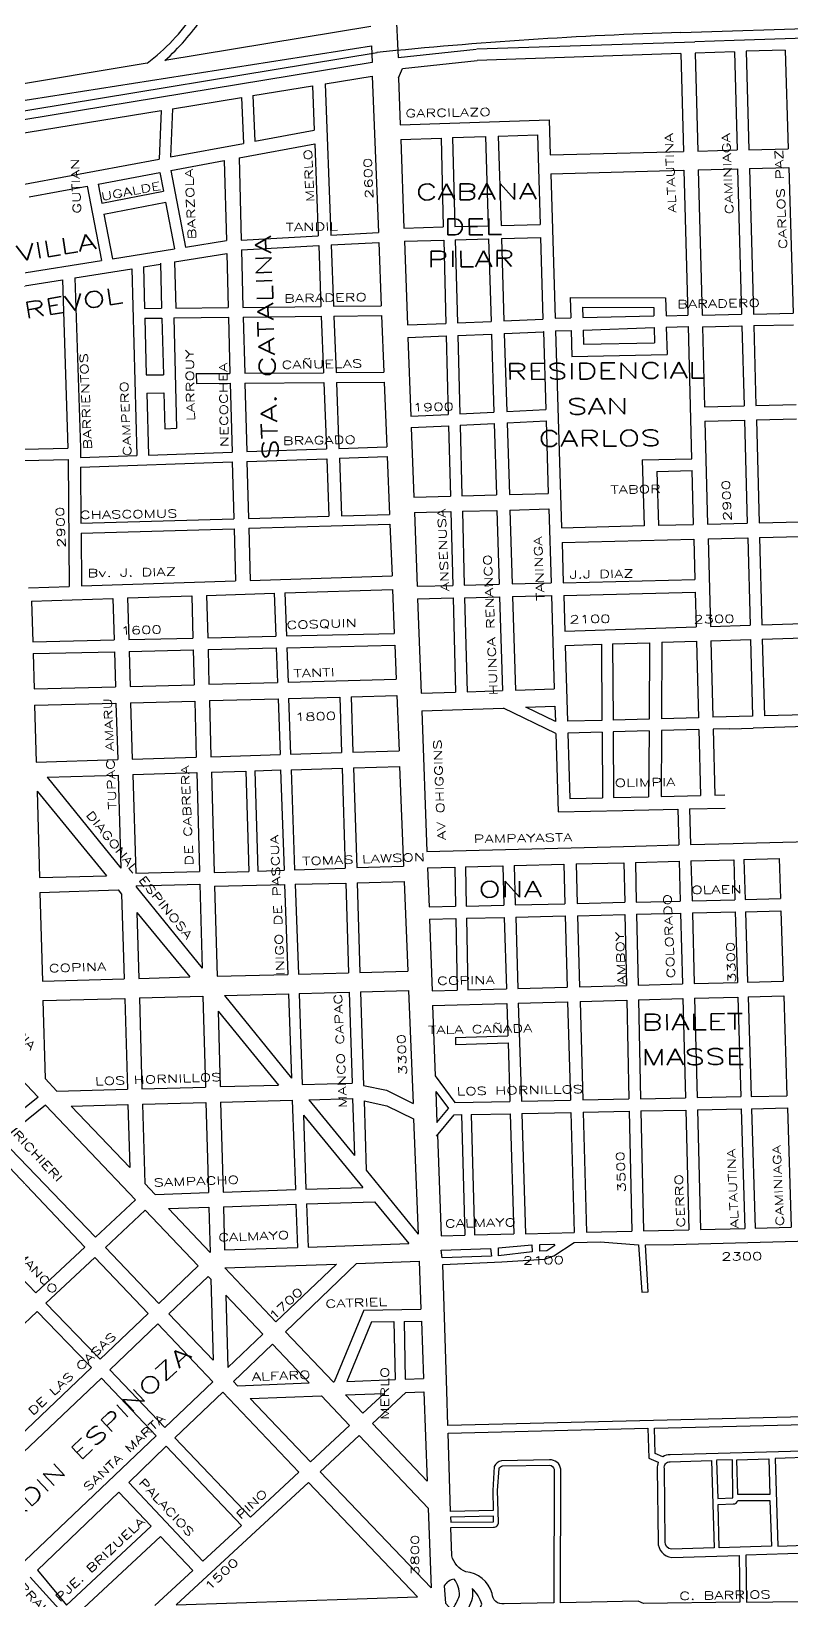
# Model space of a CAD drawing. Header units: millimetres. Extents: x 4374322 to 4409026, y 6503580 to 6534206.
# Drawn here: x 4388599 to 4389549, y 6519881 to 6521842 of the extents above; entities that cross this region are included whole.
import ezdxf

# ---------------------------------------------------------------- set-up
doc = ezdxf.new("R2010")
doc.units = ezdxf.units.MM
for name, color, linetype in [('FERROCARRIL', 252, 'VÍAS'), ('LINEA CALLE', 252, 'Continuous'), ('NOMBRE BARRIO', 8, 'Continuous'), ('NOMBRE CALLE', 252, 'Continuous')]:
    doc.layers.add(name, color=color, linetype=linetype)
doc.styles.add('ROMANS', font='romans')
doc.linetypes.add('VÍAS', pattern='A,3.81,[130,ltypeshp.shx,S=6.35,R=0,X=0,Y=0],3.81', length=7.62)

msp = doc.modelspace()

# ---------------------------------------------------------------- linework, layer by layer
at = {"layer": 'FERROCARRIL', "ltscale": 0.3, "transparency": 33554687}
for p, q in [((4389411, 6521840.2), (4391055.7, 6521892.5)), ((4387352.2, 6521538.5), (4389031.3, 6521815.1))]:
    msp.add_line(p, q, dxfattribs=at)
msp.add_arc((4389581.2, 6516371.8), 5471.1, 91.7832, 95.7696, dxfattribs=at)
at = {"layer": 'LINEA CALLE', "transparency": 33554687}
for p, q in [((4389054.8, 6521868.9), (4389057.6, 6521809)), ((4389023.5, 6521847.5), (4388766.1, 6521805.3)), ((4389793.7, 6521841), (4389477.5, 6521830.2)), ((4388291.6, 6521709), (4389024.5, 6521823.4)), ((4389024.5, 6521823.4), (4389025.3, 6521802.5)), ((4389057.6, 6521809), (4389155, 6521819.2)), ((4389428.3, 6521827.9), (4389156, 6521819.3)), ((4389477.5, 6521830.2), (4389428.3, 6521828.5)), ((4388744, 6521801.7), (4388289.8, 6521726.5)), ((4389025.3, 6521802.5), (4388295.8, 6521682.8)), ((4389063.1, 6521795.4), (4389156.5, 6521805.2)), ((4389410.9, 6521813.9), (4389156.5, 6521805.2)), ((4389410.9, 6521813.9), (4389414.2, 6521691.6)), ((4389478, 6521816.2), (4389428.8, 6521814.5)), ((4389428.8, 6521814.5), (4389432, 6521692.1)), ((4389478, 6521816.2), (4389481.3, 6521693.4)), ((4389541.2, 6521818.3), (4389492.7, 6521816.7)), ((4389492.7, 6521816.7), (4389496.1, 6521693.7)), ((4389541.2, 6521818.3), (4389545.1, 6521695)), ((4388966.4, 6521776.1), (4389025.1, 6521785.6)), ((4389025.1, 6521785.6), (4389032.9, 6521590.2)), ((4389057.9, 6521783.6), (4389063.1, 6521795.4)), ((4389057.9, 6521783.6), (4389060.1, 6521725)), ((4388876.2, 6521761.4), (4388950.7, 6521773.5)), ((4388876.2, 6521761.4), (4388878.4, 6521704.3)), ((4388950.7, 6521773.5), (4388952.8, 6521718.1)), ((4388966.4, 6521776.1), (4388973.6, 6521587)), ((4388453.8, 6521692.7), (4388761.5, 6521742.7)), ((4388761.5, 6521742.7), (4388758.9, 6521682.1)), ((4388775.6, 6521745), (4388773, 6521684.7)), ((4388775.6, 6521745), (4388862, 6521759.1)), ((4388862, 6521759.1), (4388864.2, 6521701.6)), ((4389060.1, 6521725), (4389246.3, 6521731.2)), ((4389246.3, 6521731.2), (4389247.6, 6521687.4)), ((4388773, 6521684.7), (4388864.2, 6521701.6)), ((4388858.8, 6521683.6), (4388953.4, 6521701.1)), ((4388878.4, 6521704.3), (4388952.8, 6521718.1)), ((4388953.4, 6521701.1), (4388957.8, 6521586.1)), ((4389060.8, 6521706.7), (4389111.2, 6521708.3)), ((4389060.8, 6521706.7), (4389064.9, 6521595.8)), ((4389111.2, 6521708.3), (4389114.1, 6521597.2)), ((4389125.5, 6521708.8), (4389166.6, 6521710.2)), ((4389125.5, 6521708.8), (4389128.5, 6521597.6)), ((4389166.6, 6521710.2), (4389170, 6521598.7)), ((4389182.7, 6521710.7), (4389231.6, 6521712.3)), ((4389182.7, 6521710.7), (4389186.2, 6521599.1)), ((4389231.6, 6521712.3), (4389235, 6521600.5)), ((4388454.3, 6521625.5), (4388758.9, 6521682.1)), ((4388858.8, 6521683.6), (4388861.5, 6521580.9)), ((4389247.6, 6521687.4), (4389414.2, 6521691.6)), ((4389432, 6521692.1), (4389481.3, 6521693.4)), ((4389496.1, 6521693.7), (4389545.1, 6521695)), ((4388682.6, 6521650.9), (4388759.8, 6521665.2)), ((4388759.8, 6521665.2), (4388764.2, 6521642.1)), ((4388773.6, 6521667.7), (4388840.4, 6521680.2)), ((4388773.6, 6521667.7), (4388791.8, 6521572.1)), ((4388840.4, 6521680.2), (4388843, 6521580.3)), ((4389248.3, 6521663.8), (4389414.8, 6521668.1)), ((4389248.3, 6521663.8), (4389253.9, 6521483.4)), ((4389414.8, 6521668.1), (4389419.6, 6521487)), ((4389432.6, 6521668.6), (4389481.9, 6521669.8)), ((4389432.6, 6521668.6), (4389437.5, 6521486.9)), ((4389481.9, 6521669.8), (4389486.9, 6521488.1)), ((4389496.7, 6521670.2), (4389545.8, 6521671.5)), ((4389496.7, 6521670.2), (4389501.7, 6521488.4)), ((4389545.8, 6521671.5), (4389551.5, 6521489.5)), ((4388596.6, 6521634.9), (4388669.1, 6521648.4)), ((4388669.1, 6521648.4), (4388686.9, 6521555.4)), ((4388682.6, 6521650.9), (4388687.2, 6521626.8)), ((4388687.2, 6521626.8), (4388764.3, 6521642.1)), ((4388689.7, 6521613.1), (4388767.1, 6521628.4)), ((4388766.9, 6521628.4), (4388778, 6521569.9)), ((4388689.9, 6521613.1), (4388700.5, 6521557.6)), ((4388861.5, 6521580.9), (4388957.8, 6521586.1)), ((4388973.6, 6521587), (4389032.9, 6521590.2)), ((4389064.9, 6521595.8), (4389114.1, 6521597.2)), ((4389128.5, 6521597.6), (4389170, 6521598.7)), ((4389186.2, 6521599.1), (4389235, 6521600.5)), ((4389186.7, 6521582.8), (4389235.5, 6521584.1)), ((4389235.5, 6521584.1), (4389238.6, 6521482.1)), ((4388700.5, 6521557.6), (4388778, 6521569.9)), ((4388778, 6521553.6), (4388843.5, 6521564.1)), ((4388791.8, 6521572.1), (4388843, 6521580.3)), ((4388843.5, 6521564.1), (4388845.2, 6521496.6)), ((4388861.8, 6521568.7), (4388958.3, 6521573.9)), ((4388861.8, 6521568.7), (4388863.7, 6521496.8)), ((4388958.3, 6521573.9), (4388961.1, 6521497.9)), ((4388974.1, 6521574.8), (4389033.4, 6521578)), ((4388974.1, 6521574.8), (4388977, 6521498.1)), ((4389033.4, 6521578), (4389036.5, 6521498.7)), ((4389065.4, 6521579.5), (4389114.6, 6521580.8)), ((4389065.5, 6521579.5), (4389069.3, 6521474.8)), ((4389114.6, 6521580.8), (4389117.3, 6521476.8)), ((4389128.9, 6521581.2), (4389170.5, 6521582.4)), ((4389128.9, 6521581.2), (4389131.6, 6521477.4)), ((4389170.5, 6521582.4), (4389173.7, 6521479.3)), ((4389186.7, 6521582.8), (4389189.9, 6521480)), ((4388582.4, 6521538.7), (4388686.9, 6521555.4)), ((4388653.7, 6521533.8), (4388724.6, 6521545.1)), ((4388724.6, 6521545.1), (4388730.9, 6521311.8)), ((4388739.3, 6521547.4), (4388760.5, 6521550.8)), ((4388739.3, 6521547.4), (4388740.7, 6521495.4)), ((4388760.5, 6521551.9), (4388762, 6521495.7)), ((4388778, 6521553.6), (4388779.6, 6521495.9)), ((4388582.8, 6521522.5), (4388638.1, 6521531.3)), ((4388638.1, 6521531.3), (4388644.9, 6521320.8)), ((4388653.7, 6521533.8), (4388660.5, 6521321.1)), ((4389272.7, 6521509.2), (4389391.7, 6521508.7)), ((4389272.7, 6521509.2), (4389273.4, 6521483.8)), ((4389391.7, 6521508.7), (4389392.4, 6521486.4)), ((4388740.7, 6521495.4), (4388762, 6521495.7)), ((4388779.6, 6521495.9), (4388845.2, 6521496.6)), ((4388863.7, 6521496.8), (4388961.1, 6521497.9)), ((4388864, 6521484.6), (4388961.6, 6521485.7)), ((4388961.6, 6521485.7), (4388964.3, 6521415.1)), ((4388977, 6521498.1), (4389036.5, 6521498.7)), ((4388977.4, 6521485.8), (4389037, 6521486.5)), ((4388977.4, 6521485.8), (4388980.1, 6521415.3)), ((4389037, 6521486.5), (4389039.8, 6521415.7)), ((4389288.1, 6521497.2), (4389288.5, 6521484.2)), ((4389288.1, 6521497.2), (4389377, 6521496.8)), ((4389288.5, 6521484.2), (4389377.3, 6521486.1)), ((4389377, 6521496.8), (4389377.3, 6521486.1)), ((4389392.4, 6521486.4), (4389419.6, 6521487)), ((4389437.4, 6521487.4), (4389437.6, 6521487.4)), ((4389437.5, 6521486.9), (4389486.9, 6521488.1)), ((4389501.7, 6521488.4), (4389551.5, 6521489.5)), ((4388741, 6521483.2), (4388762.3, 6521483.4)), ((4388741, 6521483.2), (4388742.9, 6521412.4)), ((4388762.3, 6521483.4), (4388764.3, 6521412.3)), ((4388777.1, 6521483.6), (4388845.6, 6521484.4)), ((4388777.1, 6521483.6), (4388780.8, 6521345.9)), ((4388845.6, 6521484.4), (4388847.4, 6521414.3)), ((4388864, 6521484.6), (4388865.9, 6521414.4)), ((4389069.3, 6521474.8), (4389117.3, 6521476.8)), ((4389131.6, 6521477.4), (4389173.7, 6521479.3)), ((4389189.9, 6521480), (4389238.6, 6521482.1)), ((4389190.3, 6521464.2), (4389239.1, 6521466.3)), ((4389238.8, 6521466.7), (4389239.1, 6521466.7)), ((4389239.1, 6521466.7), (4389242.1, 6521369.3)), ((4389253.9, 6521483.4), (4389273.4, 6521483.8)), ((4389254.4, 6521467.3), (4389273.9, 6521467.9)), ((4389254.4, 6521467.3), (4389261.9, 6521221.5)), ((4389273.9, 6521467.9), (4389274.7, 6521435.2)), ((4389288.9, 6521468.5), (4389377.7, 6521471.6)), ((4389288.9, 6521468.5), (4389289.4, 6521450.6)), ((4389377.7, 6521471.6), (4389378.2, 6521452.5)), ((4389392.7, 6521472.1), (4389420, 6521473)), ((4389392.7, 6521472.1), (4389393.7, 6521437.8)), ((4389420, 6521473), (4389424.4, 6521307.7)), ((4389437.8, 6521472.6), (4389487.3, 6521473.7)), ((4389437.8, 6521472.6), (4389440.5, 6521372.5)), ((4389487.3, 6521473.7), (4389490, 6521373.8)), ((4389502.1, 6521474), (4389551.9, 6521475.1)), ((4389502.1, 6521474), (4389504.8, 6521374.1)), ((4389069.9, 6521459), (4389117.7, 6521461.1)), ((4389069.9, 6521459), (4389073.5, 6521360.8)), ((4389117.7, 6521461.1), (4389120.3, 6521363.1)), ((4389132.1, 6521461.7), (4389174.2, 6521463.5)), ((4389132.1, 6521461.7), (4389134.6, 6521363.9)), ((4389174.2, 6521463.5), (4389177.2, 6521366)), ((4389190.3, 6521464.2), (4389193.4, 6521366.8)), ((4389289.4, 6521450.6), (4389378.2, 6521452.5)), ((4389274.7, 6521435.2), (4389393.7, 6521437.8)), ((4388742.9, 6521412.4), (4388764.3, 6521412.3)), ((4388805.3, 6521414), (4388847.4, 6521414.3)), ((4388805.3, 6521414), (4388805.6, 6521401.7)), ((4388865.9, 6521414.4), (4388964.3, 6521415.1)), ((4388980.1, 6521415.3), (4389039.8, 6521415.7)), ((4388743.6, 6521389.6), (4388764.9, 6521390.2)), ((4388743.6, 6521389.6), (4388745.7, 6521312.3)), ((4388764.9, 6521390.2), (4388766.1, 6521344.9)), ((4388805.6, 6521401.7), (4388847.7, 6521402)), ((4388847.7, 6521402), (4388850, 6521315.9)), ((4388866.2, 6521402.2), (4388964.7, 6521402.9)), ((4388866.2, 6521402.2), (4388868.4, 6521316.5)), ((4388964.7, 6521402.9), (4388967.9, 6521319.9)), ((4388980.6, 6521403), (4389040.3, 6521403.4)), ((4388980.6, 6521403), (4388983.7, 6521320.5)), ((4389040.3, 6521403.4), (4389043.5, 6521322.5)), ((4389193.4, 6521366.8), (4389242.1, 6521369.3)), ((4389440.5, 6521372.5), (4389490, 6521373.8)), ((4389504.8, 6521374.1), (4389555, 6521375.5)), ((4389073.5, 6521360.8), (4389120.3, 6521363.1)), ((4389074.1, 6521346.5), (4389120.7, 6521348.9)), ((4389120.7, 6521348.9), (4389123, 6521261)), ((4389134.6, 6521363.9), (4389177.2, 6521366)), ((4389135, 6521349.6), (4389177.7, 6521351.8)), ((4389135, 6521349.6), (4389137.4, 6521261.4)), ((4389177.7, 6521351.8), (4389180.4, 6521262.5)), ((4389193.8, 6521352.6), (4389242.6, 6521355)), ((4389193.8, 6521352.6), (4389196.6, 6521263)), ((4389242.6, 6521355), (4389245.3, 6521264.3)), ((4389441, 6521354.4), (4389490.5, 6521355.7)), ((4389441, 6521354.4), (4389444.4, 6521226)), ((4389490.5, 6521355.7), (4389494, 6521227.2)), ((4389505.3, 6521356.1), (4389555.6, 6521357.4)), ((4389505.3, 6521356.1), (4389508.8, 6521227.6)), ((4388766.1, 6521344.9), (4388780.8, 6521345.9)), ((4389074.1, 6521346.5), (4389077.3, 6521259.7)), ((4388589.7, 6521319.6), (4388644.9, 6521320.8)), ((4388660.5, 6521321.1), (4388660.6, 6521309.4)), ((4388660.6, 6521309.4), (4388730.9, 6521311.8)), ((4388745.7, 6521312.3), (4388850, 6521315.9)), ((4388868.4, 6521316.5), (4388967.9, 6521319.9)), ((4388983.7, 6521320.5), (4389043.5, 6521322.5)), ((4388984.2, 6521308.2), (4389044, 6521310.3)), ((4389044, 6521310.3), (4389046.9, 6521238.1)), ((4388590.1, 6521305.6), (4388645.1, 6521306.8)), ((4388645.1, 6521306.8), (4388646.3, 6521148.2)), ((4388660.7, 6521297.2), (4388850.3, 6521303.7)), ((4388660.7, 6521297.2), (4388661.2, 6521227)), ((4388850.3, 6521303.7), (4388852.1, 6521232.5)), ((4388868.7, 6521304.3), (4388968.4, 6521307.7)), ((4388868.7, 6521304.3), (4388870.6, 6521233)), ((4388968.4, 6521307.7), (4388971.1, 6521235.9)), ((4388984.2, 6521308.2), (4388986.9, 6521236.3)), ((4389362.8, 6521306.2), (4389424.5, 6521307.7)), ((4389362.8, 6521306.2), (4389365, 6521224)), ((4389381, 6521291.9), (4389424.9, 6521293)), ((4389381, 6521291.9), (4389382.8, 6521224.4)), ((4389424.8, 6521293), (4389426.5, 6521225.6)), ((4389077.3, 6521259.7), (4389123, 6521261)), ((4389137.4, 6521261.4), (4389180.4, 6521262.5)), ((4389196.6, 6521263), (4389245.3, 6521264.3)), ((4388661.2, 6521227), (4388852.1, 6521232.5)), ((4388870.6, 6521233), (4388971.1, 6521235.9)), ((4388986.9, 6521236.3), (4389046.9, 6521238.1)), ((4389078, 6521240.4), (4389123.6, 6521241.6)), ((4389078, 6521240.4), (4389081.4, 6521148.4)), ((4389123.6, 6521241.6), (4389126, 6521149.5)), ((4389137.9, 6521242), (4389181, 6521243.2)), ((4389137.9, 6521242), (4389140.3, 6521149.8)), ((4389181, 6521243.2), (4389183.9, 6521150.9)), ((4389197.2, 6521243.6), (4389245.9, 6521245)), ((4389197.2, 6521243.6), (4389200, 6521151.3)), ((4389245.9, 6521245), (4389248.8, 6521152.5)), ((4388661.3, 6521214.8), (4388852.5, 6521220.2)), ((4388661.3, 6521214.8), (4388661.8, 6521148.7)), ((4388852.5, 6521220.2), (4388854.2, 6521155)), ((4388870.9, 6521220.8), (4389047.4, 6521225.8)), ((4388870.9, 6521220.8), (4388872.6, 6521155.6)), ((4389047.4, 6521225.8), (4389050, 6521161.4)), ((4389261.9, 6521221.5), (4389365, 6521224.1)), ((4389382.8, 6521224.5), (4389426.5, 6521225.6)), ((4389444.4, 6521226), (4389494, 6521227.2)), ((4389508.8, 6521227.6), (4389559.6, 6521228.9)), ((4389262.5, 6521203.2), (4389427, 6521207.3)), ((4389262.5, 6521203.2), (4389264, 6521152.8)), ((4389427, 6521207.3), (4389428.4, 6521156.8)), ((4389444.9, 6521207.7), (4389494.5, 6521208.9)), ((4389444.9, 6521207.7), (4389447.8, 6521098)), ((4389494.5, 6521208.9), (4389497.5, 6521099.6)), ((4389509.3, 6521209.3), (4389560.2, 6521210.6)), ((4389509.3, 6521209.3), (4389512.2, 6521100)), ((4388661.8, 6521148.7), (4388854.2, 6521155)), ((4388872.6, 6521155.6), (4389050, 6521161.4)), ((4389200, 6521151.3), (4389248.8, 6521152.5)), ((4389264, 6521152.8), (4389428.4, 6521156.8)), ((4388595.5, 6521146.5), (4388646.3, 6521148.2)), ((4388599.6, 6521129.7), (4388701.2, 6521133.1)), ((4388701.2, 6521133.1), (4388702.7, 6521081.4)), ((4388719.5, 6521133.7), (4388799.8, 6521136.3)), ((4388719.5, 6521133.7), (4388721, 6521081.8)), ((4388799.8, 6521136.3), (4388801.2, 6521083.7)), ((4388818.1, 6521136.9), (4388902.8, 6521139.7)), ((4388818.1, 6521136.9), (4388819.6, 6521084.1)), ((4388902.8, 6521139.7), (4388904.7, 6521086.1)), ((4388916.1, 6521140.1), (4389050.6, 6521144.5)), ((4388916.1, 6521140.1), (4388918, 6521086.4)), ((4389050.6, 6521144.5), (4389052.8, 6521089.5)), ((4389081.4, 6521148.4), (4389126, 6521149.5)), ((4389082, 6521132.6), (4389126.4, 6521133.7)), ((4389082, 6521132.6), (4389086.3, 6521014.6)), ((4389126.4, 6521133.7), (4389129.5, 6521016)), ((4389140.3, 6521149.8), (4389183.9, 6521150.9)), ((4389140.7, 6521134), (4389184.4, 6521135.1)), ((4389140.7, 6521134), (4389143.8, 6521016.5)), ((4389184.4, 6521135.1), (4389188, 6521018)), ((4389200.5, 6521135.5), (4389249.3, 6521136.7)), ((4389200.5, 6521135.5), (4389204.2, 6521018.6)), ((4389249.3, 6521136.7), (4389252.8, 6521020.3)), ((4389264.5, 6521137), (4389428.8, 6521141)), ((4389264.5, 6521137), (4389265.9, 6521092.3)), ((4389428.8, 6521141), (4389430, 6521097.5)), ((4388599.6, 6521129.7), (4388601, 6521079)), ((4389265.9, 6521092.3), (4389430, 6521097.5)), ((4389447.8, 6521098), (4389497.5, 6521099.6)), ((4389512.2, 6521100), (4389563.6, 6521101.7)), ((4388601, 6521079), (4388702.7, 6521081.4)), ((4388721, 6521081.8), (4388801.2, 6521083.7)), ((4388819.6, 6521084.1), (4388904.7, 6521086.1)), ((4388918, 6521086.4), (4389052.8, 6521089.5)), ((4388918.5, 6521071.6), (4389053.4, 6521074.7)), ((4389053.4, 6521074.7), (4389055.1, 6521032.1)), ((4389266.4, 6521074.5), (4389311.6, 6521075.9)), ((4389266.4, 6521074.5), (4389269.3, 6520979.6)), ((4389311.6, 6521075.9), (4389312.3, 6520980.8)), ((4389325.5, 6521076.3), (4389371.8, 6521077.8)), ((4389325.5, 6521076.3), (4389326.2, 6520981.1)), ((4389371.8, 6521077.8), (4389371.2, 6520982.4)), ((4389387.3, 6521078.3), (4389386.8, 6520982.8)), ((4389387.3, 6521078.3), (4389430.4, 6521079.6)), ((4389430.4, 6521079.6), (4389433, 6520984.1)), ((4389448.3, 6521080.2), (4389498, 6521081.7)), ((4389448.3, 6521080.2), (4389450.8, 6520984.6)), ((4389498, 6521081.7), (4389500.6, 6520986)), ((4389512.7, 6521082.2), (4389564.1, 6521083.8)), ((4389512.7, 6521082.2), (4389515.3, 6520986.4)), ((4388601.5, 6521064.2), (4388703.1, 6521066.6)), ((4388601.5, 6521064.2), (4388602.7, 6521020.2)), ((4388703.1, 6521066.6), (4388704.4, 6521022.8)), ((4388721.4, 6521067), (4388801.6, 6521068.9)), ((4388721.4, 6521067), (4388722.7, 6521023.3)), ((4388801.6, 6521068.9), (4388802.8, 6521025.4)), ((4388820, 6521069.3), (4388905.3, 6521071.3)), ((4388820, 6521069.3), (4388821.2, 6521025.9)), ((4388905.3, 6521071.3), (4388906.8, 6521028.2)), ((4388918.5, 6521071.6), (4388920, 6521028.5)), ((4388602.7, 6521020.2), (4388704.4, 6521022.8)), ((4388722.7, 6521023.3), (4388802.8, 6521025.4)), ((4388821.2, 6521025.9), (4388906.8, 6521028.2)), ((4388920, 6521028.5), (4389055.1, 6521032.1)), ((4389086.3, 6521014.6), (4389129.5, 6521016)), ((4389143.8, 6521016.5), (4389188, 6521018)), ((4389204.2, 6521018.6), (4389252.8, 6521020.3)), ((4388603.3, 6520999.7), (4388705, 6521002.4)), ((4388603.3, 6520999.7), (4388605.3, 6520928.7)), ((4388705, 6521002.4), (4388707.1, 6520931.9)), ((4388723.3, 6521002.9), (4388803.4, 6521005)), ((4388723.3, 6521002.9), (4388725.4, 6520932.4)), ((4388803.4, 6521005), (4388805.4, 6520934.9)), ((4388821.7, 6521005.5), (4388907.5, 6521007.8)), ((4388821.7, 6521005.5), (4388823.7, 6520935.4)), ((4388907.5, 6521007.8), (4388910, 6520938.1)), ((4388920.8, 6521008.1), (4388984.7, 6521009.8)), ((4388920.8, 6521008.1), (4388923.2, 6520938.5)), ((4388984.7, 6521009.8), (4388986.9, 6520940.5)), ((4388999, 6521010.2), (4389055.9, 6521011.7)), ((4388999, 6521010.2), (4389001.2, 6520940.9)), ((4389055.9, 6521011.7), (4389058.7, 6520942.7)), ((4389087.1, 6520992.6), (4389189.3, 6520996.1)), ((4389254.5, 6520964.3), (4389189.3, 6520996.1)), ((4389217.4, 6520997.1), (4389253.5, 6520998.4)), ((4389254.1, 6520979.2), (4389217.4, 6520997.1)), ((4389253.5, 6520998.4), (4389254.1, 6520979.2)), ((4389087.1, 6520992.6), (4389093.6, 6520817)), ((4389312.3, 6520980.8), (4389269.3, 6520979.6)), ((4389371.2, 6520982.4), (4389326.2, 6520981.1)), ((4389433, 6520984.1), (4389386.8, 6520982.8)), ((4389500.6, 6520986), (4389450.8, 6520984.6)), ((4389567.1, 6520987.9), (4389515.3, 6520986.4)), ((4389254.5, 6520964.3), (4389257.6, 6520866.4)), ((4389312.5, 6520966), (4389269.8, 6520964.8)), ((4389269.8, 6520964.8), (4389272.3, 6520883.1)), ((4389312.4, 6520966), (4389313.1, 6520884)), ((4389371.2, 6520967.6), (4389326.4, 6520966.4)), ((4389326.4, 6520966.4), (4389326.9, 6520884.3)), ((4389371.2, 6520967.6), (4389370.7, 6520885.3)), ((4389386.7, 6520968), (4389386.3, 6520885.7)), ((4389433.4, 6520969.3), (4389386.7, 6520968)), ((4389433.4, 6520969.3), (4389435.5, 6520886.9)), ((4389472, 6520970.4), (4389451.2, 6520969.8)), ((4389451.2, 6520969.8), (4389453.4, 6520887.3)), ((4389472, 6520970.4), (4389501.3, 6520971.2)), ((4389567.6, 6520973.1), (4389501.3, 6520971.2)), ((4388823.7, 6520935.4), (4388910, 6520938.1)), ((4388923.2, 6520938.5), (4388986.9, 6520940.5)), ((4389001.2, 6520940.9), (4389058.7, 6520942.7)), ((4388605.3, 6520928.7), (4388707.1, 6520931.9)), ((4388725.4, 6520932.4), (4388805.4, 6520934.9)), ((4388824.2, 6520916.1), (4388867.2, 6520917.4)), ((4388867.2, 6520917.4), (4388871.2, 6520792.2)), ((4388878.4, 6520917.8), (4388910.7, 6520918.8)), ((4388878.4, 6520917.8), (4388882.4, 6520792.6)), ((4388910.7, 6520918.8), (4388915.1, 6520793.7)), ((4388923.9, 6520919.2), (4388987.5, 6520921.1)), ((4388923.9, 6520919.2), (4388928.3, 6520794.2)), ((4388987.5, 6520921.1), (4388991.5, 6520796.3)), ((4389001.8, 6520921.6), (4389059.4, 6520923.3)), ((4389001.8, 6520921.6), (4389005.8, 6520796.8)), ((4389059.4, 6520923.3), (4389064.4, 6520798.8)), ((4388618.9, 6520909.8), (4388707.7, 6520912.5)), ((4388618.9, 6520909.8), (4388711.1, 6520796.3)), ((4388707.7, 6520912.5), (4388711.1, 6520796.3)), ((4388726, 6520913.1), (4388805.9, 6520915.5)), ((4388726, 6520913.1), (4388729.6, 6520790.1)), ((4388805.9, 6520915.5), (4388809.3, 6520791.8)), ((4388824.2, 6520916.1), (4388827.7, 6520790.7)), ((4388606.3, 6520892.5), (4388609.3, 6520784.4)), ((4388606.3, 6520892.5), (4388693.3, 6520786.6)), ((4389272.3, 6520883.1), (4389313.1, 6520884)), ((4389326.9, 6520884.3), (4389370.7, 6520885.3)), ((4389386.3, 6520885.7), (4389435.5, 6520886.9)), ((4389453.4, 6520887.3), (4389465.7, 6520887.6)), ((4389257.6, 6520866.4), (4389338.3, 6520868.3)), ((4389338.3, 6520868.3), (4389352.8, 6520868.6)), ((4389352.8, 6520868.6), (4389407.2, 6520869.9)), ((4389407.2, 6520869.9), (4389408.3, 6520825.2)), ((4389421.9, 6520870.2), (4389466.2, 6520871.3)), ((4389421.9, 6520870.2), (4389423.1, 6520825.6)), ((4389093.6, 6520817), (4389339.3, 6520823.4)), ((4389339.3, 6520823.4), (4389353.8, 6520823.8)), ((4389353.8, 6520823.8), (4389408.3, 6520825.2)), ((4389423.1, 6520825.6), (4389476.3, 6520827)), ((4389476.3, 6520827), (4389489, 6520827.3)), ((4389489, 6520827.3), (4389571.6, 6520829.5)), ((4389202.5, 6520799.5), (4389264.5, 6520801.1)), ((4389202.5, 6520799.5), (4389204, 6520750.3)), ((4389264.5, 6520801.1), (4389265.9, 6520751.7)), ((4389280.1, 6520801.5), (4389339.7, 6520803)), ((4389280.1, 6520801.5), (4389281.5, 6520752.1)), ((4389339.7, 6520803), (4389340.8, 6520753.5)), ((4389354.3, 6520803.4), (4389408.9, 6520804.9)), ((4389354.3, 6520803.4), (4389355.3, 6520753.8)), ((4389408.9, 6520804.9), (4389410.2, 6520755.1)), ((4389423.6, 6520805.2), (4389477, 6520806.6)), ((4389423.6, 6520805.2), (4389424.9, 6520755.5)), ((4389477, 6520806.6), (4389478.5, 6520756.7)), ((4389489.7, 6520807), (4389533.9, 6520808.1)), ((4389489.7, 6520807), (4389491.2, 6520757)), ((4389533.9, 6520808.1), (4389535.5, 6520758.1)), ((4388609.3, 6520784.4), (4388693.3, 6520786.6)), ((4388729.6, 6520790.1), (4388809.3, 6520791.8)), ((4388827.7, 6520790.7), (4388871.2, 6520792.2)), ((4388882.4, 6520792.6), (4388915.1, 6520793.7)), ((4388928.3, 6520794.2), (4388991.5, 6520796.3)), ((4389005.8, 6520796.8), (4389064.4, 6520798.8)), ((4389094.4, 6520796.6), (4389128.4, 6520797.5)), ((4389094.4, 6520796.6), (4389096.2, 6520747.7)), ((4389128.4, 6520797.5), (4389129.4, 6520748.5)), ((4389141.7, 6520797.9), (4389188.3, 6520799.1)), ((4389141.7, 6520797.9), (4389142.6, 6520748.8)), ((4389188.3, 6520799.1), (4389189.8, 6520749.9)), ((4388609.9, 6520765.7), (4388707.6, 6520769.2)), ((4388609.9, 6520765.7), (4388613, 6520655.1)), ((4388707.6, 6520769.2), (4388712, 6520763.8)), ((4388712, 6520763.8), (4388715.2, 6520657.9)), ((4388730.1, 6520773.9), (4388809.8, 6520776)), ((4388730.1, 6520773.9), (4388730.1, 6520772.9)), ((4388730.1, 6520772.9), (4388812.7, 6520671.3)), ((4388809.8, 6520776), (4388812.7, 6520671.3)), ((4388828.2, 6520773.5), (4388915.7, 6520775.7)), ((4388828.2, 6520773.5), (4388831.3, 6520661.1)), ((4388915.7, 6520775.7), (4388919.7, 6520663.5)), ((4388929, 6520776), (4388992.1, 6520777.6)), ((4388929, 6520776), (4388932.9, 6520663.8)), ((4388992.1, 6520777.6), (4388995.7, 6520665.6)), ((4389006.4, 6520778), (4389065.8, 6520779.4)), ((4389006.4, 6520778), (4389009.9, 6520665.9)), ((4389065.2, 6520779.4), (4389069.6, 6520667.6)), ((4388731, 6520740.7), (4388797.3, 6520660.2)), ((4388731, 6520740.7), (4388733.5, 6520658.4)), ((4389096.2, 6520747.7), (4389129.4, 6520748.5)), ((4389142.6, 6520748.8), (4389189.8, 6520749.9)), ((4389204, 6520750.3), (4389265.9, 6520751.7)), ((4389281.5, 6520752.1), (4389340.8, 6520753.5)), ((4389355.3, 6520753.8), (4389410.2, 6520755.1)), ((4389424.9, 6520755.5), (4389478.5, 6520756.7)), ((4389425.3, 6520740.2), (4389478.9, 6520741.5)), ((4389478.9, 6520741.5), (4389481.6, 6520653.4)), ((4389491.2, 6520757), (4389535.5, 6520758.1)), ((4389491.7, 6520741.8), (4389536, 6520742.8)), ((4389491.7, 6520741.8), (4389494.4, 6520653.7)), ((4389536, 6520742.8), (4389538.9, 6520654.9)), ((4389096.7, 6520732.5), (4389129.7, 6520733.3)), ((4389096.7, 6520732.5), (4389100, 6520643)), ((4389129.7, 6520733.3), (4389131.5, 6520643.8)), ((4389142.9, 6520733.6), (4389190.3, 6520734.7)), ((4389142.9, 6520733.6), (4389144.7, 6520644.2)), ((4389190.3, 6520734.7), (4389193, 6520645.5)), ((4389204.5, 6520735), (4389266.4, 6520736.5)), ((4389204.5, 6520735), (4389207.3, 6520645.9)), ((4389266.4, 6520736.5), (4389268.9, 6520647.6)), ((4389281.9, 6520736.8), (4389341.1, 6520738.2)), ((4389281.9, 6520736.8), (4389284.4, 6520648)), ((4389341.1, 6520738.2), (4389343.1, 6520649.6)), ((4389355.7, 6520738.6), (4389410.6, 6520739.9)), ((4389355.7, 6520738.6), (4389357.6, 6520650)), ((4389410.6, 6520739.9), (4389412.9, 6520651.5)), ((4389425.3, 6520740.2), (4389427.6, 6520651.9)), ((4388831.3, 6520661.1), (4388919.7, 6520663.5)), ((4388932.9, 6520663.8), (4388995.7, 6520665.6)), ((4389009.9, 6520665.9), (4389069.6, 6520667.6)), ((4388613, 6520655.1), (4388715.2, 6520657.9)), ((4388733.5, 6520658.4), (4388797.3, 6520660.2)), ((4389010.7, 6520641.5), (4389070.6, 6520643.2)), ((4389070.6, 6520643.2), (4389076.2, 6520502.2)), ((4389100, 6520643), (4389131.5, 6520643.8)), ((4389144.7, 6520644.2), (4389193, 6520645.5)), ((4389207.3, 6520645.9), (4389268.9, 6520647.6)), ((4389284.4, 6520648), (4389343.1, 6520649.6)), ((4389357.6, 6520650), (4389412.9, 6520651.5)), ((4389427.6, 6520651.9), (4389481.6, 6520653.4)), ((4389494.4, 6520653.7), (4389538.9, 6520654.9)), ((4388613.6, 6520630.7), (4388715.9, 6520633.5)), ((4388613.6, 6520630.7), (4388616.4, 6520533.3)), ((4388715.9, 6520633.5), (4388719.2, 6520520.1)), ((4388734.2, 6520634), (4388813.7, 6520636.1)), ((4388734.2, 6520634), (4388737.5, 6520520.6)), ((4388813.7, 6520636.1), (4388816.8, 6520522.7)), ((4388840.6, 6520636.9), (4388920.6, 6520639.1)), ((4388840.6, 6520636.9), (4388924.3, 6520534)), ((4388920.6, 6520639.1), (4388924.3, 6520534)), ((4388933.8, 6520639.4), (4388996.5, 6520641.1)), ((4388933.8, 6520639.4), (4388937.8, 6520526)), ((4388996.5, 6520641.1), (4389000.1, 6520527.7)), ((4389010.7, 6520641.5), (4389014.4, 6520524.7)), ((4389100.7, 6520624.7), (4389193.6, 6520627.2)), ((4389100.7, 6520624.7), (4389103.9, 6520536.9)), ((4389193.6, 6520627.2), (4389194.8, 6520586.5)), ((4389207.8, 6520627.6), (4389269.4, 6520629.2)), ((4389207.8, 6520627.6), (4389211.6, 6520505)), ((4389269.4, 6520629.2), (4389272.9, 6520506.3)), ((4389285, 6520629.7), (4389343.4, 6520631.3)), ((4389285, 6520629.7), (4389288.4, 6520506.6)), ((4389343.4, 6520631.3), (4389346.1, 6520507.8)), ((4389358, 6520631.7), (4389413.3, 6520633.2)), ((4389358, 6520631.7), (4389360.7, 6520508.1)), ((4389413.3, 6520633.2), (4389416.6, 6520509.2)), ((4389428.1, 6520633.6), (4389482.2, 6520635.1)), ((4389428.1, 6520633.6), (4389431.3, 6520509.6)), ((4389482.2, 6520635.1), (4389486, 6520510.7)), ((4389494.9, 6520635.4), (4389539.5, 6520636.6)), ((4389494.9, 6520635.4), (4389498.7, 6520510.9)), ((4389539.5, 6520636.6), (4389543.6, 6520511.9)), ((4388832.5, 6520617.3), (4388908.2, 6520525.2)), ((4388832.5, 6520617.3), (4388835.1, 6520523.2)), ((4388534.3, 6520587.2), (4388607.6, 6520510)), ((4389129.2, 6520584.7), (4389194.8, 6520586.5)), ((4389129.2, 6520584.7), (4389129.5, 6520576)), ((4389129.5, 6520576), (4389195.1, 6520577.8)), ((4389195.1, 6520577.8), (4389197.3, 6520504.7)), ((4388616.4, 6520533.3), (4388631.2, 6520517.7)), ((4388835.1, 6520523.2), (4388908.2, 6520525.2)), ((4388937.8, 6520526), (4389000.1, 6520527.7)), ((4389103.9, 6520536.9), (4389128.6, 6520503.3)), ((4388607.6, 6520510), (4388553.4, 6520466.4)), ((4388631.2, 6520517.7), (4388719.2, 6520520.1)), ((4388737.5, 6520520.6), (4388816.8, 6520522.7)), ((4388835.7, 6520503.9), (4388925.2, 6520506.4)), ((4388925.2, 6520506.4), (4388929.2, 6520394.5)), ((4388946.2, 6520506.9), (4389000.7, 6520508.4)), ((4388946.2, 6520506.9), (4389003, 6520437.1)), ((4389000.7, 6520508.4), (4389003, 6520437.1)), ((4389015.1, 6520505.4), (4389017.8, 6520418.8)), ((4389104.7, 6520517.1), (4389106.1, 6520478.5)), ((4389104.7, 6520517.1), (4389120.4, 6520495.7)), ((4389211.6, 6520505), (4389272.9, 6520506.3)), ((4389288.4, 6520506.6), (4389346.1, 6520507.8)), ((4389360.7, 6520508.1), (4389416.6, 6520509.2)), ((4389431.3, 6520509.6), (4389486, 6520510.7)), ((4389498.7, 6520510.9), (4389543.6, 6520511.9)), ((4388617.1, 6520500), (4388562.9, 6520456.4)), ((4388617.1, 6520500), (4388729.2, 6520381.9)), ((4388649.1, 6520498.8), (4388719.8, 6520500.8)), ((4388649.1, 6520498.8), (4388722.1, 6520422)), ((4388719.8, 6520500.8), (4388722.1, 6520422)), ((4388738.1, 6520501.3), (4388817.3, 6520503.4)), ((4388738.1, 6520501.3), (4388741, 6520402.1)), ((4388817.3, 6520503.4), (4388820.5, 6520390.9)), ((4388835.7, 6520503.9), (4388838.8, 6520391.5)), ((4388939.2, 6520487.5), (4389013.3, 6520397.4)), ((4388939.2, 6520487.5), (4388942.4, 6520395)), ((4389105.5, 6520461.4), (4389127.5, 6520488)), ((4389106.1, 6520478.5), (4389120.4, 6520495.7)), ((4389127.5, 6520488), (4389136.8, 6520488.2)), ((4389128.6, 6520503.3), (4389197.3, 6520504.7)), ((4389136.8, 6520488.2), (4389140.9, 6520337.7)), ((4389148.9, 6520488.4), (4389197.8, 6520489.4)), ((4389148.9, 6520488.4), (4389152.9, 6520338)), ((4389197.8, 6520489.4), (4389202.4, 6520339.2)), ((4389212.1, 6520489.7), (4389273.3, 6520491)), ((4389212.1, 6520489.7), (4389216.7, 6520339.5)), ((4389273.3, 6520491), (4389277.6, 6520341)), ((4389288.9, 6520491.3), (4389346.5, 6520492.5)), ((4389288.9, 6520491.3), (4389293.1, 6520341.4)), ((4389346.5, 6520492.5), (4389349.7, 6520342.7)), ((4389361, 6520492.8), (4389417, 6520494)), ((4389361, 6520492.8), (4389364.3, 6520343.1)), ((4389417, 6520494), (4389420.9, 6520344.4)), ((4389431.7, 6520494.3), (4389486.5, 6520495.4)), ((4389431.7, 6520494.3), (4389435.6, 6520344.8)), ((4389486.5, 6520495.4), (4389491, 6520346.1)), ((4389499.2, 6520495.6), (4389544.1, 6520496.6)), ((4389499.2, 6520495.6), (4389503.7, 6520346.4)), ((4389544.1, 6520496.6), (4389549, 6520347.5)), ((4388513.4, 6520483.4), (4388666.1, 6520322.8)), ((4389077, 6520482.9), (4389082.7, 6520338.9)), ((4388562.9, 6520456.4), (4388679.2, 6520335.1)), ((4389106.7, 6520462.8), (4389111.3, 6520337)), ((4389017.8, 6520418.8), (4389082.7, 6520338.9)), ((4388741, 6520402.1), (4388753.8, 6520388.6)), ((4388753.8, 6520388.6), (4388820.5, 6520390.9)), ((4388838.8, 6520391.5), (4388929.2, 6520394.5)), ((4388942.4, 6520395), (4389013.3, 6520397.4)), ((4388729.2, 6520381.9), (4388679.2, 6520335.1)), ((4388741.6, 6520368.9), (4388691.7, 6520322.1)), ((4388741.6, 6520368.9), (4388807.8, 6520299.3)), ((4388770.7, 6520370.8), (4388821, 6520372.5)), ((4388770.7, 6520370.8), (4388822.5, 6520316.2)), ((4388821, 6520372.5), (4388822.5, 6520316.2)), ((4388839.3, 6520373.1), (4388929.8, 6520376.2)), ((4388839.3, 6520373.1), (4388840.8, 6520319.2)), ((4388929.8, 6520376.2), (4388931.8, 6520322.4)), ((4388943.1, 6520376.7), (4389027.9, 6520379.5)), ((4388943.1, 6520376.7), (4388945, 6520322.8)), ((4389027.9, 6520379.5), (4389071, 6520327.2)), ((4388518.2, 6520355.2), (4388605, 6520265.5)), ((4389111.3, 6520337), (4389140.9, 6520337.7)), ((4389152.9, 6520338), (4389202.4, 6520339.2)), ((4389216.7, 6520339.5), (4389277.6, 6520341)), ((4389293.1, 6520341.4), (4389349.7, 6520342.7)), ((4389364.3, 6520343.1), (4389420.9, 6520344.4)), ((4389435.6, 6520344.8), (4389491, 6520346.1)), ((4389503.7, 6520346.4), (4389549, 6520347.5)), ((4388666.1, 6520322.8), (4388605, 6520265.5)), ((4388678.5, 6520309.8), (4388617.5, 6520252.6)), ((4388678.5, 6520309.8), (4388745.2, 6520239.7)), ((4388691.7, 6520322.1), (4388758.5, 6520252.4)), ((4388840.8, 6520319.2), (4388931.8, 6520322.4)), ((4388945, 6520322.8), (4389071, 6520327.2)), ((4388807.8, 6520299.3), (4388758.5, 6520252.4)), ((4388841, 6520296.7), (4388980.7, 6520301.6)), ((4388841, 6520296.7), (4388904.9, 6520229.5)), ((4388841.4, 6520296.7), (4388841.4, 6520296.3)), ((4388980.7, 6520301.6), (4388904.9, 6520229.5)), ((4389005.6, 6520302.4), (4388916.8, 6520217)), ((4389005.6, 6520302.4), (4389084, 6520305.1)), ((4389084, 6520305.1), (4389086.1, 6520245)), ((4388820.1, 6520286.2), (4388770.9, 6520239.4)), ((4388820.1, 6520286.2), (4388823.5, 6520282.7)), ((4388823.5, 6520282.7), (4388826.3, 6520181.6)), ((4388617.5, 6520252.6), (4388681.2, 6520186.7)), ((4388842.4, 6520262.8), (4388888.7, 6520214)), ((4388842.4, 6520262.8), (4388844.9, 6520172.3)), ((4388606.6, 6520242.3), (4388525.3, 6520166.2)), ((4388606.6, 6520242.3), (4388670.4, 6520176.3)), ((4388745.2, 6520239.7), (4388685.1, 6520182.6)), ((4388770.9, 6520239.4), (4388826.3, 6520181.6)), ((4389014.8, 6520244.1), (4388977.6, 6520154.3)), ((4389014.8, 6520244.1), (4389086.1, 6520245)), ((4388757.5, 6520226.7), (4388697.5, 6520169.5)), ((4388757.5, 6520226.7), (4388826.1, 6520154.5)), ((4388888.7, 6520214), (4388844.9, 6520172.3)), ((4388916.8, 6520217), (4388976.3, 6520154.3)), ((4389024.5, 6520229.4), (4388993.6, 6520154.9)), ((4389024.5, 6520229.4), (4389052.3, 6520229.8)), ((4389052.3, 6520229.8), (4389053.7, 6520157.3)), ((4389065, 6520229.9), (4389086.7, 6520230.2)), ((4389065, 6520229.9), (4389066.4, 6520157.8)), ((4389086.7, 6520230.2), (4389089.3, 6520158.7)), ((4388900.6, 6520201.5), (4388852, 6520154.7)), ((4388900.6, 6520201.5), (4388946.6, 6520153.1)), ((4388674.3, 6520172.3), (4388530.2, 6520035.2)), ((4388670.4, 6520176.4), (4388674.3, 6520172.3)), ((4388681.2, 6520186.7), (4388685.1, 6520182.6)), ((4388686.7, 6520159.2), (4388531.1, 6520011.2)), ((4388686.7, 6520159.2), (4388755.3, 6520087.1)), ((4388697.5, 6520169.5), (4388766.2, 6520097.4)), ((4388826.1, 6520154.5), (4388766.2, 6520097.4)), ((4388852, 6520154.7), (4388857, 6520149.6)), ((4388857, 6520149.6), (4388946.6, 6520153.1)), ((4388976.3, 6520154.3), (4388977.6, 6520154.3)), ((4388993.6, 6520154.9), (4389053.7, 6520157.3)), ((4389066.4, 6520157.8), (4389089.3, 6520158.7)), ((4388838.4, 6520141.6), (4388778.7, 6520084.3)), ((4388838.4, 6520141.6), (4388933.7, 6520041.4)), ((4388872.5, 6520133.4), (4388962, 6520136.9)), ((4388872.5, 6520133.4), (4388948, 6520054.6)), ((4388962, 6520136.9), (4388997, 6520100)), ((4388991.8, 6520138), (4389040.2, 6520139.9)), ((4388991.8, 6520138), (4389013.5, 6520115.2)), ((4389040.2, 6520139.9), (4389013.5, 6520115.2)), ((4389067.2, 6520141), (4389025.5, 6520102.5)), ((4389067.2, 6520141), (4389089.9, 6520141.9)), ((4389089.9, 6520141.9), (4389093.9, 6520030.4)), ((4388997, 6520100), (4388948, 6520054.6)), ((4389025.5, 6520102.5), (4389093.9, 6520030.4)), ((4388755.3, 6520087.1), (4388536.1, 6519878.5)), ((4388778.7, 6520084.3), (4388873, 6519985.3)), ((4389009.1, 6520087.3), (4388960.1, 6520042)), ((4389009.1, 6520087.3), (4389095.2, 6519996.6)), ((4388767.9, 6520073.9), (4388721, 6520028.7)), ((4388767.9, 6520073.9), (4388862, 6519975.1)), ((4388933.7, 6520041.4), (4388873, 6519985.3)), ((4388960.1, 6520042), (4389098.8, 6519897.2)), ((4388708.4, 6520016.7), (4388607, 6519919.1)), ((4388708.4, 6520016.7), (4388748.8, 6519973.9)), ((4388721, 6520028.7), (4388813.7, 6519930.4)), ((4388945.7, 6520028.7), (4388780.4, 6519875.8)), ((4388945.7, 6520028.7), (4389081.8, 6519885.7)), ((4389095.2, 6519996.6), (4389098.8, 6519897.2)), ((4388748.8, 6519973.9), (4388643, 6519875.4)), ((4388760.6, 6519961.3), (4388664.8, 6519872)), ((4388760.6, 6519961.3), (4388800.9, 6519918.6)), ((4388862, 6519975.1), (4388813.7, 6519930.4)), ((4388607, 6519919.1), (4388643, 6519875.4)), ((4388800.9, 6519918.6), (4388753.7, 6519874.9)), ((4388597.7, 6519910.2), (4388633.7, 6519871)), ((4388780.4, 6519875.8), (4389081.8, 6519885.7))]:
    msp.add_line(p, q, dxfattribs=at)
for points in [[(4389014.4, 6520524.7), (4389042.9, 6520518.6), (4389076.2, 6520502.2)], [(4389015.1, 6520505.4), (4389043.5, 6520499.3), (4389077, 6520482.9)], [(4389112.7, 6520309.2), (4389111.4, 6520318.8), (4389172.9, 6520321.1), (4389174.1, 6520311.3), (4389112.7, 6520309.2)], [(4389183.2, 6520312), (4389183.2, 6520321.8), (4389224.6, 6520325.7), (4389225.1, 6520316.7), (4389183.2, 6520312)], [(4389234.9, 6520317.7), (4389234.7, 6520326), (4389252.2, 6520326.4), (4389253.6, 6520324.7), (4389243.3, 6520318.2), (4389234.9, 6520317.7)], [(4389651, 6520112.8), (4389119.7, 6520100), (4389118.3, 6520143.2)], [(4389455.7, 6520056.3), (4389457.2, 6520008.5), (4389476, 6520009.4), (4389475.4, 6520056.9), (4389455.7, 6520056.4)], [(4389123.1, 6519985.3), (4389123.3, 6519979.2), (4389176.9, 6519979.7), (4389176.7, 6519986.5), (4389123.1, 6519985.3)], [(4389492.2, 6519937.7), (4389493, 6519879.1), (4389656.7, 6519881.3), (4389655.5, 6519927.9), (4389654.3, 6519927.9), (4389597.1, 6519941), (4389492.2, 6519937.9)]]:
    msp.add_lwpolyline(points, dxfattribs=at)
for points in [[(4389118.3, 6520143.2), (4389113.3, 6520301.2), (4389187.3, 6520304.4), (4389240.5, 6520307.5), (4389252.2, 6520311.7), (4389277.5, 6520328.5), (4389309.9, 6520329.2), (4389358.1, 6520325.7), (4389362.3, 6520266.4), (4389370.3, 6520267), (4389366.7, 6520325.6), (4389402.2, 6520326.1), (4389633.6, 6520332.4), (4389635.4, 6520279.1, 0.422914), (4389647.3, 6520268), (4389650.1, 6520147.9)], [(4389369.8, 6520096.4), (4389370.8, 6520059.2), (4389382.7, 6520053.9, 0.130763), (4389381.5, 6520046.1), (4389382.5, 6519954.6, 0.391834), (4389399.6, 6519935.1), (4389483.8, 6519937.6), (4389484.6, 6519879), (4389364.1, 6519877.3), (4389357.5, 6519880.5), (4389260.4, 6519878.3), (4389260.8, 6520045.2, 0.410099), (4389246.6, 6520056.9), (4389186.8, 6520055.8, 0.233408), (4389177.7, 6520048.8), (4389175.8, 6520018.6), (4389176.5, 6519993.8), (4389122.9, 6519992.5), (4389120, 6520090.4), (4389369.8, 6520096.4)], [(4389578, 6520068.4), (4389397.4, 6520063.4, 0.151776), (4389388.4, 6520060.6), (4389379, 6520064.7), (4389378.2, 6520096.6), (4389651.2, 6520103.2), (4389655.3, 6519938.1), (4389598.1, 6519951.2), (4389594.7, 6520053.1, 0.427778), (4389578, 6520068.4)], [(4389532.2, 6519949.3), (4389589.8, 6519951), (4389586.4, 6520052.9, 0.443179), (4389578.2, 6520060.1), (4389528.8, 6520058.6), (4389532.2, 6519949.3)], [(4389123.4, 6519972.5), (4389177, 6519972.9, 0.451912), (4389183.1, 6519979.2), (4389182, 6520018.5), (4389183.7, 6520046, -0.31127), (4389188.1, 6520049.3), (4389246.7, 6520050.2, -0.365541), (4389252.5, 6520045.2), (4389252.1, 6519878.4), (4389190.2, 6519877.1, -0.470248), (4389175.1, 6519890.1, 0.306236), (4389142.1, 6519917.2, -0.246549), (4389124.6, 6519937.1), (4389123.5, 6519972.5)], [(4389457.5, 6520001), (4389476.3, 6520001.9, 0.314338), (4389482.3, 6520006), (4389522.3, 6520006.1), (4389524.2, 6519949), (4389459, 6519947.1), (4389457.4, 6520001)]]:
    msp.add_lwpolyline(points, format="xyb", dxfattribs=at)
for points in [[(4389399.3, 6519945.3, -0.391834), (4389391.3, 6519954.4), (4389390.3, 6520046.2, -0.466859), (4389397.4, 6520054.6), (4389449.3, 6520056.2), (4389452.5, 6519946.9)], [(4389115.3, 6519899.6), (4389116.6, 6519878), (4389124.6, 6519869.2, 0.096495), (4389134.1, 6519887.6, 0.18554), (4389127.6, 6519908, 0.208921)], [(4389150, 6519896.4, -0.18965), (4389145.4, 6519872.2), (4389160, 6519872), (4389162.3, 6519876.5, 0.133296)]]:
    msp.add_lwpolyline(points, format="xyb", close=True, dxfattribs=at)
msp.add_lwpolyline([(4389520.9, 6520058.3), (4389522.3, 6520013.7), (4389482.3, 6520013.6), (4389481, 6520057.1)], close=True, dxfattribs=at)
for radius, start, end in [(272.3, 307.4198, 325.4587), (283.6, 311.419, 325.5568)]:
    msp.add_arc((4388578.5, 6522018), radius, start, end, dxfattribs=at)

# ---------------------------------------------------------------- texts
at = {"layer": 'NOMBRE BARRIO', "transparency": 33554687, "style": 'ROMANS', "width": 1.5}
for s, rotation, p in [('CABANA', 0.4355, (4389079.8, 6521630.8)), ('DEL', 0.4355, (4389114.6, 6521587.2)), ('VILLA', 9.3162, (4388582.4, 6521553.8)), ('STA. CATALINA', 92.0006, (4388908.1, 6521306.7)), ('PILAR', 0.4355, (4389093.9, 6521547)), ('REVOL', 9.3162, (4388591.7, 6521482.6)), ('RESIDENCIAL', 0.4355, (4389192.4, 6521406.5)), ('SAN', 0.4355, (4389268.6, 6521362.9)), ('CARLOS', 0.4355, (4389233, 6521322.7)), ('ONA', 0.4355, (4389157.9, 6520759.6)), ('BIALET', 0.4355, (4389361.6, 6520593.6)), ('MASSE', 0.4355, (4389361.6, 6520550)), ('JARDIN ESPINOZA', 43, (4388544.9, 6519947.8))]:
    msp.add_text(s, height=20, rotation=rotation, dxfattribs=at).set_placement(p)
at = {"layer": 'NOMBRE CALLE', "transparency": 33554687, "style": 'ROMANS', "width": 1.5}
for s, rotation, p in [('GARCILAZO', 1, (4389066.7, 6521734.1)), ('ALTAUTINA', 92.565, (4389405.2, 6521614.9)), ('CAMINIAGA', 92.565, (4389476.6, 6521613.1)), ('MERLO', 92.565, (4388952.6, 6521628.5)), ('2600', 92.565, (4389026.6, 6521632.5)), ('CARLOS PAZ', 92.565, (4389543.7, 6521569.7)), ('GUTIAN', 92.565, (4388661.5, 6521614.1)), ('BARZOLA', 92.565, (4388805.1, 6521582.1)), ('UGALDE', 10.6664, (4388687.3, 6521630)), ('TANDIL', 1, (4388917.1, 6521591.9)), ('BARADERO', 1, (4388915.1, 6521502.9)), ('BARADERO', 1, (4389406.3, 6521495.7)), ('BARRIENTOS', 92.565, (4388674.9, 6521319.2)), ('LARROUY', 90.9628, (4388803.4, 6521354.8)), ('NECOCHEA', 90.9628, (4388845.5, 6521322.1)), ('CAÑUELAS', 1, (4388912, 6521420)), ('CAMPERO', 92.565, (4388724.2, 6521311)), ('1900', 1, (4389075.9, 6521366.9)), ('BRAGADO', 1, (4388913.5, 6521325)), ('TABOR', 1, (4389323.1, 6521263.9)), ('2900', 92.565, (4389474.3, 6521230)), ('2900', 92.565, (4388642, 6521196.7)), ('CHASCOMUS', 1, (4388659.8, 6521232.3)), ('ANSENUSA', 92.565, (4389121.3, 6521142.1)), ('TANINGA', 92.565, (4389240.6, 6521130.5)), ('HUINCA RENANCO', 92.565, (4389182, 6521012.3)), ('Bv. J. DIAZ', 1, (4388669.5, 6521159.7)), ('J.J DIAZ', 1, (4389271.7, 6521157.9)), ('1600', 2, (4388710.9, 6521087.8)), ('COSQUIN', 2, (4388918.2, 6521094.7)), ('2100', 1, (4389271.7, 6521101.9)), ('2300', 1, (4389426.7, 6521101.9)), ('TANTI', 2, (4388927, 6521034.5)), ('TUPAC AMARU', 92.565, (4388705.6, 6520869.5)), ('1800', 2, (4388928.8, 6520979.8)), ('AV OHIGGINS', 92.565, (4389117.1, 6520831.3)), ('DE CABRERA', 92.565, (4388801.6, 6520799.5)), ('OLIMPIA', 1, (4389328.4, 6520897.6)), ('DIAGONAL ESPINOSA', 309, (4388666.9, 6520862.8)), ('PAMPAYASTA', 1, (4389152.1, 6520827.6)), ('INIGO DE PASCUA', 92.565, (4388915.6, 6520662.5)), ('TOMAS LAWSON', 2, (4388937.9, 6520799.8)), ('COLORADO', 92.565, (4389403.6, 6520658.7)), ('OLAEN', 1, (4389424.1, 6520763.8)), ('ARGANARAZ  MURCIA', 313.1761, (4388456.2, 6520719.4)), ('AMBOY', 92.565, (4389342.2, 6520650.6)), ('3300', 92.565, (4389479.9, 6520653)), ('COPINA', 2, (4388621.2, 6520665.9)), ('COPINA', 1, (4389106.4, 6520650.4)), ('MANCO CAPAC', 92.565, (4388993.6, 6520496.8)), ('3300', 92.565, (4389068.6, 6520537.8)), ('TALA CAÑADA', 1, (4389095, 6520588.9)), ('LOS HORNILLOS', 2, (4388678.9, 6520524.8)), ('LOS HORNILLOS', 1, (4389130.7, 6520512.4)), ('RICHIERI', 313.1761, (4388575.5, 6520463.1)), ('CAMINIAGA', 92.565, (4389539.9, 6520349)), ('3500', 92.565, (4389342.2, 6520391.3)), ('ALTAUTINA', 92.565, (4389483.2, 6520346.2)), ('SAMPACHO', 2, (4388752.2, 6520398.3)), ('CERRO', 92.565, (4389416.2, 6520347.3)), ('INCA MANCO', 313.1761, (4388541.7, 6520353.1)), ('CALMAYO', 1, (4389116.1, 6520347.2)), ('CALMAYO', 2, (4388832.9, 6520329.8)), ('2100', 1, (4389213.5, 6520300.8)), ('2300', 1, (4389461.5, 6520305.8)), ('1700', 43, (4388901.9, 6520230.8)), ('CATRIEL', 2, (4388966.9, 6520246.8)), ('DE LAS CASAS', 43, (4388600.9, 6520111.8)), ('ALFARO', 2, (4388874.9, 6520155.8)), ('MERLO', 90.0394, (4389046, 6520107)), ('SANTA MARTA', 43, (4388669.9, 6520016.8)), ('PALACIOS', 313.1761, (4388732.5, 6520028.1)), ('PINO', 43, (4388860.9, 6519981.8)), ('PJE. BRIZUELA', 43, (4388634.9, 6519878.8)), ('3800', 90.0394, (4389083.7, 6519912.1)), ('ALURRALDE', 313.1761, (4388556.5, 6519925.1)), ('1500', 43, (4388821.5, 6519893)), ('C. BARRIOS', 1, (4389409, 6519881.9))]:
    msp.add_text(s, height=10, rotation=rotation, dxfattribs=at).set_placement(p)

doc.saveas('drawing.dxf')
